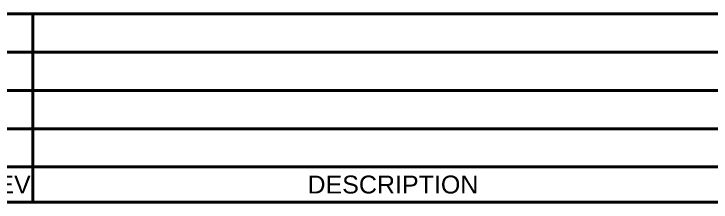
# Model space of a CAD drawing. Header units: inches. Extents: x 15 to 402, y 6 to 258.
# Drawn here: x 153.5 to 223.6, y 6 to 24.9 of the extents above; entities that cross this region are included whole.
import ezdxf

# ---------------------------------------------------------------- set-up
doc = ezdxf.new("R2010")
doc.units = ezdxf.units.IN
doc.header["$LTSCALE"] = 12
doc.header["$MEASUREMENT"] = 0
doc.layers.get('0').update_dxf_attribs({"lineweight": 25})
doc.layers.add('Border', color=7, linetype='Continuous', lineweight=35)
doc.layers.add('Symbol', color=7, linetype='Continuous', lineweight=25)
doc.styles.add('MEMCOR Medium', font='arial.ttf')

# ---------------------------------------------------------------- blocks, each defined once
blk = doc.blocks.new('Borders 22x34_D')
at = {"layer": 'Border'}
blk.add_line((1.25, 0.5), (33.5, 0.5), dxfattribs=at)
blk = doc.blocks.new('REVISION HISTORY')
at = {"layer": 'Symbol', "lineweight": 40}
for p, q in [((12.4486, 2.0747), (22.812, 2.0747)), ((12.9486, 2.0747), (12.9486, 0.7941)), ((12.4486, 1.7545), (22.812, 1.7545)), ((12.4486, 1.4344), (22.812, 1.4344)), ((12.4486, 1.1143), (22.812, 1.1143)), ((12.4486, 0.7941), (22.812, 0.7941)), ((12.9486, 0.5), (12.9486, 0.7941)), ((12.4486, 0.5), (22.812, 0.5))]:
    blk.add_line(p, q, dxfattribs=at)
at = {"layer": 'Symbol', "char_height": 0.15, "attachment_point": 7, "style": 'MEMCOR Medium'}
for s, insert in [('REV', (12.5004, 0.5721)), ('DESCRIPTION', (15.2493, 0.5695))]:
    blk.add_mtext(s, dxfattribs=dict(at, insert=insert))

msp = doc.modelspace()

# ---------------------------------------------------------------- block references
at = {"xscale": 12, "yscale": 12, "zscale": 12}
msp.add_blockref('Borders 22x34_D', (0, 0), dxfattribs=at)
at = {"layer": 'Symbol', "xscale": 12, "yscale": 12, "zscale": 12}
msp.add_blockref('REVISION HISTORY', (0, 0), dxfattribs=at)

doc.saveas('drawing.dxf')
